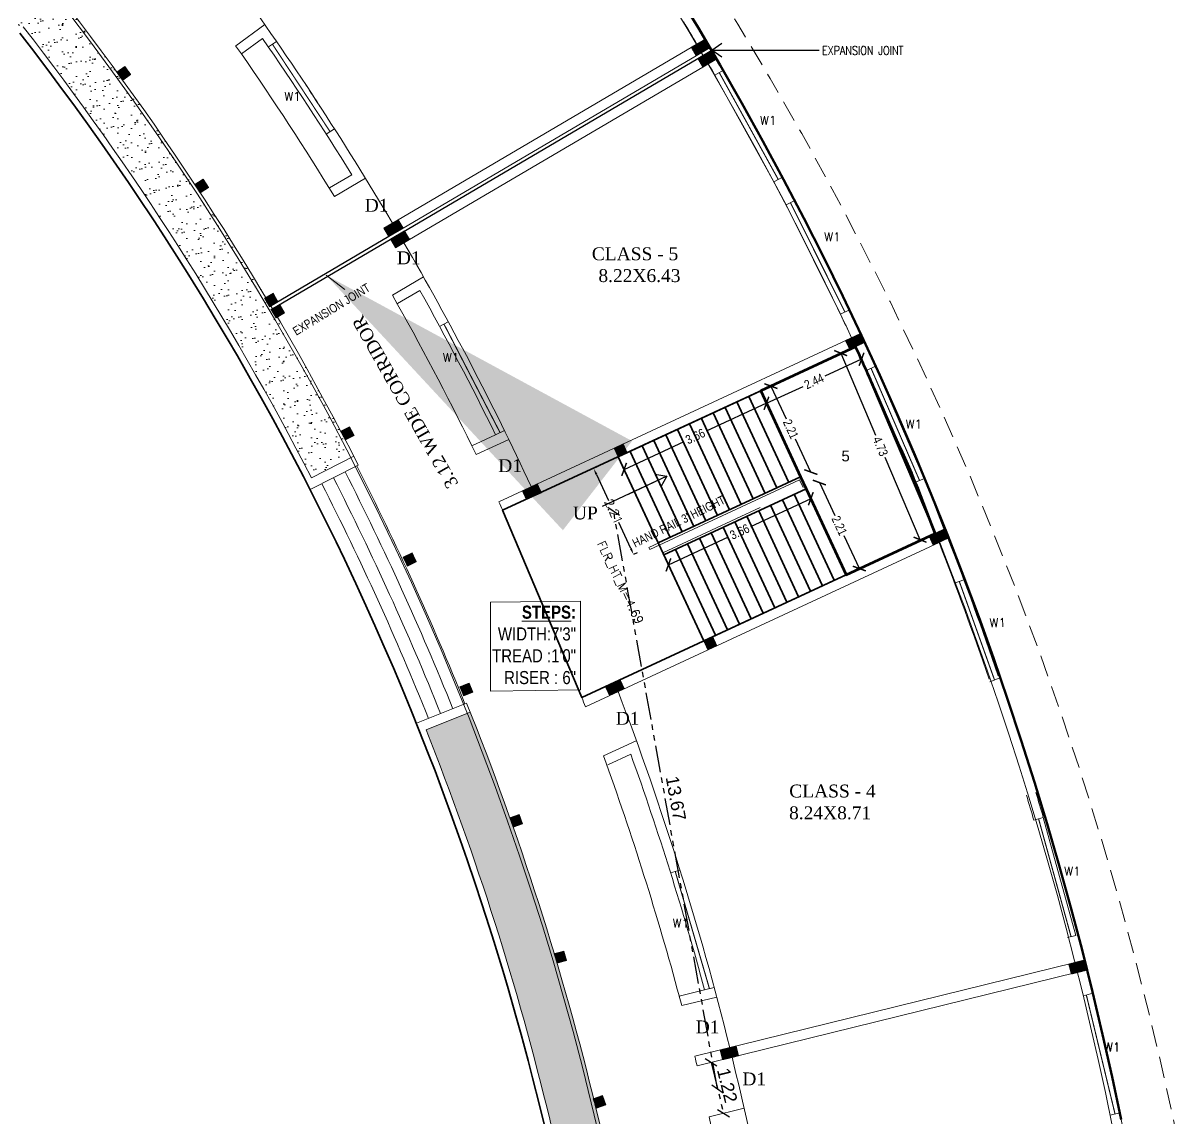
# Model space of a CAD drawing. Header units: metres. Extents: x 43 to 977, y 102 to 459.
# Drawn here: x 459.79 to 486.69, y 181.91 to 207.45 of the extents above; entities that cross this region are included whole.
import ezdxf

# ---------------------------------------------------------------- set-up
doc = ezdxf.new("R2010")
doc.units = ezdxf.units.M
doc.header["$MEASUREMENT"] = 0
doc.header["$PDMODE"] = 3
doc.linetypes.add('HIDDEN', pattern=[0.375, 0.25, -0.125])
doc.linetypes.add('PHANTOM2', pattern=[1.25, 0.625, -0.125, 0.125, -0.125, 0.125, -0.125])
doc.layers.get('0').update_dxf_attribs({"lineweight": 0})
doc.layers.get('Defpoints').update_dxf_attribs({"lineweight": 0})
for name, color, linetype, lineweight in [('BLK_1_FLR_0_ EXIT_WIDTH_ DOOR', 7, 'Continuous', 35), ('BLK_1_FLR_0_BLT_UP_AREA_DEDUCT_EXISTING', 4, 'Continuous', 35), ('BLK_1_FLR_0_EXIT_WIDTH_STAIR', 4, 'Continuous', 35), ('BLK_1_FLR_0_STAIR_5', 4, 'Continuous', 35), ('BLK_1_FLR_0_STAIR_5_FLIGHT_1', 4, 'Continuous', 35), ('BLK_1_FLR_0_STAIR_5_FLIGHT_2', 4, 'Continuous', 35), ('BLK_1_FLR_0_STAIR_5_LANDING_1', 4, 'Continuous', 35), ('Column', 1, 'Continuous', 0), ('DIST_EXIT', 7, 'Continuous', 35), ('FURN', 30, 'Continuous', 0), ('HAT', 1, 'Continuous', 0), ('hatch', 7, 'Continuous', 0), ('Layer 1', 7, 'Continuous', 0), ('Layer1', 1, 'Continuous', 0), ('main wall', 150, 'Continuous', 0), ('RTEXT', 4, 'Continuous', 0), ('Staircase', 140, 'Continuous', 0), ('TE', 9, 'Continuous', 0), ('TEXT', 130, 'Continuous', 0), ('WAL', 6, 'Continuous', 0), ('WALL', 7, 'Continuous', 0), ('WIN', 13, 'Continuous', 0)]:
    doc.layers.add(name, color=color, linetype=linetype, lineweight=lineweight)
doc.layers.add('BLK_1_FLR_0_BLT_UP_AREA_EXISTING', color=15, linetype='Continuous')
doc.styles.add('ARIAL', font='arial.ttf')
doc.styles.add('ARIAL NARROW', font='')
doc.styles.add('RTEXT', font='arial.ttf', dxfattribs={"width": 0.8, "height": 8})
doc.styles.get("Standard").update_dxf_attribs({"font": 'romans.shx'})
doc.styles.add('style2', font='romantic.ttf')
doc.styles.add('style4', font='swissek.ttf')
doc.styles.add('visa', font='swissc.ttf')
doc.styles.get('ARIAL NARROW').set_extended_font_data('Lydian BT')
doc.dimstyles.new('Copy of o3 400', dxfattribs={"dimscale": 0.23, "dimtxt": 0.9, "dimasz": 1, "dimexe": 5, "dimexo": 9, "dimgap": 0.23, "dimtad": 0, "dimlfac": 4, "dimzin": 3, "dimdsep": 46, "dimtxsty": 'visa', "dimblk": 'ARCHTICK', "dimcen": 0.09, "dimse1": 1, "dimse2": 1, "dimclrd": 7, "dimclre": 256, "dimclrt": 7, "dimadec": 0, "dimazin": 0, "dimtfac": 0.23, "dimtofl": 0, "dimtmove": 2, "dimatfit": 1, "dimldrblk": 'ARCHTICK', "dimfxl": 0, "dimtolj": 1, "dimtzin": 0, "dimarcsym": 0})
doc.dimstyles.new('Copy(2) of S-2', dxfattribs={"dimtxt": 10.5, "dimasz": 8, "dimexe": 2, "dimexo": 50, "dimgap": 5, "dimtad": 0, "dimtoh": 1, "dimdec": 1, "dimzin": 0, "dimdsep": 46, "dimlunit": 4, "dimtxsty": 'ARIAL NARROW', "dimcen": 0.09, "dimdle": 3, "dimse1": 1, "dimse2": 1, "dimclrd": 7, "dimclre": 13, "dimclrt": 7, "dimadec": 0, "dimazin": 0, "dimtfac": 1, "dimtdec": 1, "dimtofl": 0, "dimtmove": 0, "dimatfit": 3, "dimfxl": 0, "dimtolj": 1, "dimtzin": 0, "dimlwd": 13, "dimarcsym": 0})
doc.dimstyles.new('o3', dxfattribs={"dimscale": 0.23, "dimtxt": 0.9, "dimasz": 1, "dimexe": 5, "dimexo": 9, "dimgap": 0.23, "dimtad": 0, "dimzin": 3, "dimdsep": 46, "dimtxsty": 'visa', "dimblk": 'ARCHTICK', "dimcen": 0.09, "dimse1": 1, "dimse2": 1, "dimclrd": 7, "dimclre": 256, "dimclrt": 7, "dimadec": 0, "dimazin": 0, "dimtfac": 0.23, "dimtofl": 0, "dimtmove": 2, "dimatfit": 1, "dimldrblk": 'ARCHTICK', "dimfxl": 0, "dimtolj": 1, "dimtzin": 0, "dimarcsym": 0})
doc.dimstyles.new('OPEN SPACE', dxfattribs={"dimtxt": 0.3, "dimasz": 0.23, "dimexe": 0.1875, "dimexo": 0.0625, "dimgap": 0.09, "dimtad": 3, "dimzin": 0, "dimdsep": 46, "dimtxsty": 'ARIAL', "dimblk": 'OBLIQUE', "dimcen": 0.09, "dimse1": 1, "dimse2": 1, "dimclrd": 6, "dimclre": 6, "dimclrt": 7, "dimadec": 0, "dimazin": 0, "dimtfac": 0.5, "dimtix": 1, "dimtmove": 0, "dimatfit": 3, "dimfxl": 0, "dimtolj": 1, "dimtzin": 0, "dimarcsym": 0})
doc.dimstyles.new('STANDARD$0', dxfattribs={"dimtxt": 7, "dimasz": 3, "dimexe": 3, "dimexo": 1, "dimgap": 1.5, "dimtad": 1, "dimdec": 1, "dimzin": 1, "dimdsep": 46, "dimlunit": 4, "dimtxsty": 'Standard', "dimblk": 'OBLIQUE', "dimcen": 0.09375, "dimdle": 1, "dimclrd": 8, "dimclre": 8, "dimclrt": 7, "dimadec": 1, "dimazin": 0, "dimtfac": 1, "dimtdec": 1, "dimtix": 1, "dimtmove": 2, "dimatfit": 3, "dimldrblk": 'ARCHTICK', "dimfxl": 0, "dimfrac": 2, "dimtolj": 1, "dimtzin": 0, "dimarcsym": 0})
pattern_1 = [(90.4135904, (-4952.05924, 1805.29095), (-0.320005175, 0.225855224), [0, -0.308817549, 0, -0.345388048, 0, -0.33015034]), (60.41359, (-4952.05924, 1805.29095), (-0.24057161, 0.632589533), [0, -0.16659894, 0, -0.278342133, 0, -0.106663956]), (20.4135904, (-4952.20994, 1805.0916), (0.380611872, 0.505413953), [0, -0.10158472, 0, -0.365704992, 0, -0.477448184]), (10.41359, (-4952.20994, 1805.0916), (0.2260474, 0.59474261), [0, -0.05079236, 0, -0.23973994, 0, -0.274278744])]

# ---------------------------------------------------------------- blocks, each defined once
blk = doc.blocks.new('_ArchTick')
at = {"color": 0, "const_width": 0.15}
blk.add_lwpolyline([(-0.5, -0.5), (0.5, 0.5)], dxfattribs=at)
blk = doc.blocks.new('*D672')
at = {"layer": 'BLK_1_FLR_0_STAIR_5_LANDING_1', "color": 1, "lineweight": -2, "ltscale": 20}
for p, q in [((478.837, 199.756), (479.652, 197.842)), ((480.687, 195.408), (479.872, 197.323))]:
    blk.add_line(p, q, dxfattribs=at)
at = {"layer": 'Defpoints', "color": 0, "lineweight": 30, "ltscale": 20}
for p in [(479.186, 199.905), (480.687, 195.408), (481.037, 195.557)]:
    blk.add_point(p, dxfattribs=at)
at = {"layer": 'BLK_1_FLR_0_STAIR_5_LANDING_1', "color": 1, "lineweight": -2, "ltscale": 20, "xscale": 0.23, "yscale": 0.23, "zscale": 0.23}
for p, rotation in [((478.837, 199.756), 113.0580284263419), ((480.687, 195.408), 293.0580284263419)]:
    blk.add_blockref('_ArchTick', p, dxfattribs=dict(at, rotation=rotation))
at = {"layer": 'BLK_1_FLR_0_STAIR_5_LANDING_1', "color": 1, "lineweight": 35, "ltscale": 20, "insert": (479.762, 197.582), "char_height": 0.207, "attachment_point": 5, "rotation": 293.058, "style": 'visa'}
blk.add_mtext('\\A1;4.73', dxfattribs=at)
blk = doc.blocks.new('*D673')
at = {"layer": 'BLK_1_FLR_0_STAIR_5_FLIGHT_1', "color": 1, "lineweight": -2, "ltscale": 20}
for p, q in [((477.107, 198.587), (475.705, 197.936)), ((473.791, 197.046), (475.193, 197.698))]:
    blk.add_line(p, q, dxfattribs=at)
at = {"layer": 'Defpoints', "color": 0, "lineweight": 30, "ltscale": 20}
for p in [(476.973, 198.877), (473.656, 197.336), (473.791, 197.046)]:
    blk.add_point(p, dxfattribs=at)
at = {"layer": 'BLK_1_FLR_0_STAIR_5_FLIGHT_1', "color": 1, "lineweight": -2, "ltscale": 20, "xscale": 0.23, "yscale": 0.23, "zscale": 0.23}
for p, rotation in [((477.107, 198.587), 24.92307692305717), ((473.791, 197.046), 204.9230769230571)]:
    blk.add_blockref('_ArchTick', p, dxfattribs=dict(at, rotation=rotation))
at = {"layer": 'BLK_1_FLR_0_STAIR_5_FLIGHT_1', "color": 1, "lineweight": 35, "ltscale": 20, "insert": (475.449, 197.817), "char_height": 0.207, "attachment_point": 5, "rotation": 24.9231, "style": 'visa'}
blk.add_mtext('\\A1;3.66', dxfattribs=at)
blk = doc.blocks.new('*D674')
at = {"layer": 'BLK_1_FLR_0_STAIR_5_FLIGHT_2', "color": 2, "lineweight": -2, "ltscale": 20}
for p, q in [((478.341, 196.74), (478.697, 195.975)), ((479.272, 194.736), (478.917, 195.501))]:
    blk.add_line(p, q, dxfattribs=at)
at = {"layer": 'Defpoints', "color": 0, "lineweight": 30, "ltscale": 20}
for p in [(478.032, 196.597), (478.963, 194.593), (479.272, 194.736)]:
    blk.add_point(p, dxfattribs=at)
at = {"layer": 'BLK_1_FLR_0_STAIR_5_FLIGHT_2', "color": 2, "lineweight": -2, "ltscale": 20, "xscale": 0.23, "yscale": 0.23, "zscale": 0.23}
for p, rotation in [((478.341, 196.74), 114.9230769237555), ((479.272, 194.736), 294.9230769237556)]:
    blk.add_blockref('_ArchTick', p, dxfattribs=dict(at, rotation=rotation))
at = {"layer": 'BLK_1_FLR_0_STAIR_5_FLIGHT_2', "color": 2, "lineweight": 35, "ltscale": 20, "insert": (478.807, 195.738), "char_height": 0.207, "attachment_point": 5, "rotation": 294.9231, "style": 'visa'}
blk.add_mtext('\\A1;2.21', dxfattribs=at)
blk = doc.blocks.new('*D675')
at = {"layer": 'BLK_1_FLR_0_STAIR_5_FLIGHT_1', "color": 2, "lineweight": -2, "ltscale": 20}
for p, q in [((477.211, 198.987), (477.566, 198.223)), ((478.142, 196.984), (477.786, 197.749))]:
    blk.add_line(p, q, dxfattribs=at)
at = {"layer": 'Defpoints', "color": 0, "lineweight": 30, "ltscale": 20}
for p in [(476.973, 198.877), (477.211, 198.987), (477.904, 196.873)]:
    blk.add_point(p, dxfattribs=at)
at = {"layer": 'BLK_1_FLR_0_STAIR_5_FLIGHT_1', "color": 2, "lineweight": -2, "ltscale": 20, "xscale": 0.23, "yscale": 0.23, "zscale": 0.23}
for p, rotation in [((477.211, 198.987), 114.923076923799), ((478.142, 196.984), 294.923076923799)]:
    blk.add_blockref('_ArchTick', p, dxfattribs=dict(at, rotation=rotation))
at = {"layer": 'BLK_1_FLR_0_STAIR_5_FLIGHT_1', "color": 2, "lineweight": 35, "ltscale": 20, "insert": (477.676, 197.986), "char_height": 0.207, "attachment_point": 5, "rotation": 294.9231, "style": 'visa'}
blk.add_mtext('\\A1;2.21', dxfattribs=at)
blk = doc.blocks.new('*D676')
at = {"layer": 'BLK_1_FLR_0_STAIR_5_FLIGHT_2', "color": 1, "lineweight": -2, "ltscale": 20}
for p, q in [((478.141, 196.363), (476.738, 195.712)), ((474.824, 194.822), (476.227, 195.474))]:
    blk.add_line(p, q, dxfattribs=at)
at = {"layer": 'Defpoints', "color": 0, "lineweight": 30, "ltscale": 20}
for p in [(478.032, 196.597), (474.716, 195.056), (474.824, 194.822)]:
    blk.add_point(p, dxfattribs=at)
at = {"layer": 'BLK_1_FLR_0_STAIR_5_FLIGHT_2', "color": 1, "lineweight": -2, "ltscale": 20, "xscale": 0.23, "yscale": 0.23, "zscale": 0.23}
for p, rotation in [((478.141, 196.363), 24.92307692380097), ((474.824, 194.822), 204.9230769238009)]:
    blk.add_blockref('_ArchTick', p, dxfattribs=dict(at, rotation=rotation))
at = {"layer": 'BLK_1_FLR_0_STAIR_5_FLIGHT_2', "color": 1, "lineweight": 35, "ltscale": 20, "insert": (476.482, 195.593), "char_height": 0.207, "attachment_point": 5, "rotation": 24.9231, "style": 'visa'}
blk.add_mtext('\\A1;3.66', dxfattribs=at)
blk = doc.blocks.new('*D677')
at = {"layer": 'BLK_1_FLR_0_EXIT_WIDTH_STAIR', "color": 0, "lineweight": -2}
for p, q in [((473.162, 197.106), (473.081, 197.068)), ((473.145, 196.93), (473.427, 196.323)), ((473.948, 195.203), (473.666, 195.81)), ((474.093, 195.103), (474.012, 195.065))]:
    blk.add_line(p, q, dxfattribs=at)
at = {"layer": 'BLK_1_FLR_0_EXIT_WIDTH_STAIR', "color": 0, "lineweight": 30}
for points in [[(473.168, 196.941), (473.122, 196.919), (473.081, 197.068)], [(473.971, 195.214), (473.925, 195.192), (474.012, 195.065)]]:
    blk.add_solid(points, dxfattribs=at)
at = {"layer": 'Defpoints', "color": 0, "lineweight": 30}
for p in [(473.656, 197.336), (474.587, 195.332), (474.012, 195.065)]:
    blk.add_point(p, dxfattribs=at)
at = {"layer": 'BLK_1_FLR_0_EXIT_WIDTH_STAIR', "color": 0, "lineweight": 30, "insert": (473.547, 196.067), "char_height": 0.2032, "attachment_point": 5, "rotation": 294.9231}
blk.add_mtext('\\A1;2.21', dxfattribs=at)
blk = doc.blocks.new('_Oblique')
at = {"color": 0, "linetype": 'ByBlock', "lineweight": -2}
blk.add_line((-0.5, -0.5), (0.5, 0.5), dxfattribs=at)
blk = doc.blocks.new('*D694')
at = {"layer": 'BLK_1_FLR_0_ EXIT_WIDTH_ DOOR', "color": 2, "linetype": 'PHANTOM2', "lineweight": -2}
blk.add_line((475.816, 183.228), (476.108, 182.045), dxfattribs=at)
at = {"layer": 'Defpoints', "color": 0, "lineweight": 80}
for p in [(476.085, 183.294), (476.108, 182.045), (476.376, 182.111)]:
    blk.add_point(p, dxfattribs=at)
at = {"layer": 'BLK_1_FLR_0_ EXIT_WIDTH_ DOOR', "color": 2, "lineweight": -2, "xscale": 0.23, "yscale": 0.23, "zscale": 0.23}
for p, rotation in [((475.816, 183.228), 103.8461538460721), ((476.108, 182.045), 283.8461538460722)]:
    blk.add_blockref('_Oblique', p, dxfattribs=dict(at, rotation=rotation))
at = {"layer": 'BLK_1_FLR_0_ EXIT_WIDTH_ DOOR', "color": 2, "lineweight": 35, "insert": (476.195, 182.694), "char_height": 0.3, "attachment_point": 5, "rotation": 283.8462, "style": 'ARIAL'}
blk.add_mtext('\\A1;1.22', dxfattribs=at)
blk = doc.blocks.new('*D695')
at = {"layer": 'Defpoints', "color": 0, "lineweight": 80}
for p in [(473.547, 196.067), (473.547, 196.067), (475.968, 182.61)]:
    blk.add_point(p, dxfattribs=at)
at = {"layer": 'DIST_EXIT', "color": 7, "linetype": 'PHANTOM2', "lineweight": -2}
blk.add_line((475.968, 182.61), (473.547, 196.067), dxfattribs=at)
at = {"layer": 'DIST_EXIT', "color": 7, "lineweight": -2, "xscale": 0.23, "yscale": 0.23, "zscale": 0.23}
for p, rotation in [((473.547, 196.067), 100.20229532918), ((475.968, 182.61), 280.2022953291801)]:
    blk.add_blockref('_Oblique', p, dxfattribs=dict(at, rotation=rotation))
at = {"layer": 'DIST_EXIT', "color": 7, "lineweight": 35, "insert": (474.997, 189.382), "char_height": 0.3, "attachment_point": 5, "rotation": 280.2023, "style": 'ARIAL'}
blk.add_mtext('\\A1;13.67', dxfattribs=at)
blk = doc.blocks.new('*D838')
at = {"layer": 'BLK_1_FLR_0_STAIR_5_LANDING_1', "color": 2, "lineweight": -2, "ltscale": 20}
for p, q in [((479.323, 199.613), (478.469, 199.218)), ((477.107, 198.587), (477.96, 198.982))]:
    blk.add_line(p, q, dxfattribs=at)
at = {"layer": 'Defpoints', "color": 0, "lineweight": 30, "ltscale": 20}
for p in [(479.188, 199.903), (479.323, 199.613), (476.973, 198.877)]:
    blk.add_point(p, dxfattribs=at)
at = {"layer": 'BLK_1_FLR_0_STAIR_5_LANDING_1', "color": 2, "lineweight": -2, "ltscale": 20, "xscale": 0.23, "yscale": 0.23, "zscale": 0.23}
for p, rotation in [((479.323, 199.613), 24.8389705477526), ((477.107, 198.587), 204.8389705477526)]:
    blk.add_blockref('_ArchTick', p, dxfattribs=dict(at, rotation=rotation))
at = {"layer": 'BLK_1_FLR_0_STAIR_5_LANDING_1', "color": 2, "lineweight": 35, "ltscale": 20, "insert": (478.215, 199.1), "char_height": 0.207, "attachment_point": 5, "rotation": 24.839, "style": 'visa'}
blk.add_mtext('\\A1;2.44', dxfattribs=at)

msp = doc.modelspace()

# ---------------------------------------------------------------- hatches: boundary and pattern name
at = {"layer": 'hatch'}
h = msp.add_hatch(dxfattribs=at)
h.set_pattern_fill('ANSI31', color=256, scale=0.025396, angle=59.540049, style=0)
h.set_pattern_definition([(104.540048734, (-3767.9887622, -3637.304698), (-0.00307285014, -0.0007969850187), [])])
h.paths.add_polyline_path([(475.68232, 207.07447), (475.79818, 206.87745), (475.46982, 206.68433), (475.35395, 206.88135)])
h = msp.add_hatch(dxfattribs=at)
h.set_pattern_fill('ANSI31', color=256, scale=0.025396, angle=59.540049, style=0)
h.set_pattern_definition([(104.540048734, (-3768.1425264, -3637.56643), (-0.00307285014, -0.0007969850187), [])])
h.paths.add_polyline_path([(475.83608, 206.81274), (475.95195, 206.61572), (475.62358, 206.4226), (475.50771, 206.61962)])
h = msp.add_hatch(dxfattribs=at)
h.set_pattern_fill('ANSI31', color=256, scale=0.025396, angle=54.00026, style=0)
h.set_pattern_definition([(80.99973966, (5006.7277476, -3215.1271467), (0.0031354366037, -0.0004966189759), [])])
h.paths.add_polyline_path([(462.15929, 206.43666), (462.29364, 206.25175), (462.10872, 206.1174), (461.97438, 206.30231)])
h = msp.add_hatch(dxfattribs=at)
h.set_pattern_fill('ANSI31', color=256, scale=0.025396, angle=56.686989, style=0)
h.set_pattern_definition([(78.313011426, (4843.1686053, -3427.019845), (0.003108710956, -0.0006430468843), [])])
h.paths.add_polyline_path([(463.98177, 203.80981), (464.1073, 203.6188), (463.91629, 203.49327), (463.79076, 203.68428)])
h = msp.add_hatch(dxfattribs=at)
h.set_pattern_fill('ANSI31', color=256, scale=0.025396, angle=59.540049, style=0)
h.set_pattern_definition([(104.540048734, (-3760.8304612, -3641.5149003), (-0.00307285014, -0.0007969850187), [])])
h.paths.add_polyline_path([(468.52402, 202.86427), (468.63988, 202.66725), (468.31152, 202.47413), (468.19565, 202.67115)])
h = msp.add_hatch(dxfattribs=at)
h.set_pattern_fill('ANSI31', color=256, scale=0.025396, angle=59.540049, style=0)
h.set_pattern_definition([(104.540048734, (-3760.984301, -3641.776321), (-0.00307285014, -0.0007969850187), [])])
h.paths.add_polyline_path([(468.67786, 202.60284), (468.79372, 202.40582), (468.46536, 202.21271), (468.34949, 202.40973)])
h = msp.add_hatch(dxfattribs=at)
h.set_pattern_fill('ANSI31', color=256, scale=0.025396, angle=59.538529, style=0)
h.set_pattern_definition([(104.538529406, (-3758.1499794, -3643.040062), (-0.0030728712728, -0.0007969035348), [])])
h.paths.add_polyline_path([(465.61025, 201.15067), (465.72612, 200.95365), (465.5291, 200.83778), (465.41323, 201.0348)])
h = msp.add_hatch(dxfattribs=at)
h.set_pattern_fill('ANSI31', color=256, scale=0.025396, angle=59.538529, style=0)
h.set_pattern_definition([(104.538529406, (-3758.3052975, -3643.301697), (-0.0030728712728, -0.0007969035348), [])])
h.paths.add_polyline_path([(465.76557, 200.88903), (465.88144, 200.69202), (465.68442, 200.57614), (465.56855, 200.77316)])
h = msp.add_hatch(dxfattribs=at)
h.set_pattern_fill('ANSI31', color=256, scale=0.025396, angle=245.076923, style=0)
h.set_pattern_definition([(290.076923076, (4223.9596433, 4430.8421025), (0.0029816149933, 0.0010897546212), [])])
h.paths.add_polyline_path([(479.04869, 199.84165), (478.95237, 200.04893), (479.29784, 200.20946), (479.39415, 200.00217)])
h = msp.add_hatch(dxfattribs=at)
h.set_pattern_fill('ANSI31', color=256, scale=0.025396, angle=65.077304, style=0)
h.set_pattern_definition([(110.07730375, (-3381.083404, -4030.8165615), (-0.002981607753, -0.0010897744311), [])])
h.paths.add_polyline_path([(479.29797, 200.20916), (479.39429, 200.00188), (479.04882, 199.84135), (478.95251, 200.04863)])
h = msp.add_hatch(dxfattribs=at)
h.set_pattern_fill('ANSI31', color=256, scale=0.025396, angle=64.780439, style=0)
h.set_pattern_definition([(109.78043949, (-4952.059242, 1805.2909514), (-0.0029872141099, -0.001074311391), [])])
h.paths.add_polyline_path([(467.39268, 198.04033), (467.49894, 197.83797), (467.29657, 197.73171), (467.19032, 197.93408)])
h = msp.add_hatch(dxfattribs=at)
h.set_pattern_fill('ANSI31', color=256, scale=0.025396, angle=245.076923, style=0)
h.set_pattern_definition([(290.076923076, (4229.3522232, 4428.3363098), (0.0029816149933, 0.0010897546212), [])])
h.paths.add_polyline_path([(473.65611, 197.33585), (473.55979, 197.54313), (473.76707, 197.63945), (473.86339, 197.43217)])
h = msp.add_hatch(dxfattribs=at)
h.set_pattern_fill('ANSI31', color=256, scale=0.025396, angle=65.077304, style=0)
h.set_pattern_definition([(110.07730375, (-3373.552251, -4034.3163918), (-0.002981607753, -0.0010897744311), [])])
h.paths.add_polyline_path([(471.76682, 196.70933), (471.86314, 196.50205), (471.51767, 196.34152), (471.42135, 196.5488)])
h = msp.add_hatch(dxfattribs=at)
h.set_pattern_fill('ANSI31', color=256, scale=0.025396, angle=65.076923, style=0)
h.set_pattern_definition([(110.076923076, (-3383.0575674, -4035.3478113), (-0.0029816149933, -0.0010897546212), [])])
h.paths.add_polyline_path([(481.24403, 195.65265), (481.34035, 195.44537), (480.99488, 195.28484), (480.89856, 195.49212)])
h = msp.add_hatch(dxfattribs=at)
h.set_pattern_fill('ANSI31', color=256, scale=0.025396, angle=64.780439, style=0)
h.set_pattern_definition([(70.21956051, (4293.243302, -4016.1037877), (0.0029872141099, -0.001074311391), [])])
h.paths.add_polyline_path([(468.85172, 195.09917), (468.94911, 194.89239), (468.74233, 194.79501), (468.64494, 195.00178)])
h = msp.add_hatch(dxfattribs=at)
h.set_pattern_fill('ANSI31', color=256, scale=0.025396, angle=245.076923, style=0)
h.set_pattern_definition([(290.076923076, (4227.2653374, 4423.8452366), (0.0029816149933, 0.0010897546212), [])])
h.paths.add_polyline_path([(475.74299, 192.84478), (475.64667, 193.05206), (475.85395, 193.14838), (475.95027, 192.9411)])
h = msp.add_hatch(dxfattribs=at)
h.set_pattern_fill('ANSI31', color=256, scale=0.025396, angle=65.02797, style=0)
h.set_pattern_definition([(110.02796996, (-3379.1266925, -4035.603213), (-0.0029825449837, -0.0010872067526), [])])
h.paths.add_polyline_path([(473.6996, 192.14695), (473.7961, 191.93975), (473.45077, 191.77892), (473.35427, 191.98612)])
h = msp.add_hatch(dxfattribs=at)
h.set_pattern_fill('ANSI31', color=256, scale=0.025396, angle=67.81361, style=0)
h.set_pattern_definition([(67.18639011, (4066.3799134, -4215.598947), (0.002926183021, -0.0012308720609), [])])
h.paths.add_polyline_path([(470.178, 192.06859), (470.26432, 191.85695), (470.05267, 191.77064), (469.96636, 191.98228)])
h = msp.add_hatch(dxfattribs=at)
h.set_pattern_fill('ANSI31', color=256, scale=0.025396, angle=70.615645, style=0)
h.set_pattern_definition([(64.384355043, (3847.7779888, -4389.1944824), (0.002862512998, -0.001372447609), [])])
h.paths.add_polyline_path([(471.3456, 189.00447), (471.42147, 188.78887), (471.20586, 188.713), (471.13, 188.92861)])
h = msp.add_hatch(dxfattribs=at)
h.set_pattern_fill('ANSI31', color=256, scale=0.025396, angle=73.428792, style=0)
h.set_pattern_definition([(61.571207636, (3620.053931, -4552.5700167), (0.002791705087, -0.001511282836), [])])
h.paths.add_polyline_path([(472.38372, 185.82355), (472.44891, 185.60448), (472.22984, 185.53929), (472.16465, 185.75836)])
h = msp.add_hatch(dxfattribs=at)
h.set_pattern_fill('ANSI31', color=256, scale=0.025396, angle=76.153846, style=0)
h.set_pattern_definition([(58.846153846, (3403.206576, -4697.1123603), (0.002716696904, -0.0016423005312), [])])
h.paths.add_polyline_path([(484.15243, 185.51866), (484.20713, 185.29673), (484.57701, 185.3879), (484.52231, 185.60982)])
h = msp.add_hatch(dxfattribs=at)
h.set_pattern_fill('ANSI31', color=256, scale=0.025396, angle=76.153846, style=0)
h.set_pattern_definition([(58.846153846, (3403.210741, -4697.1177053), (0.002716696904, -0.0016423005312), [])])
h.paths.add_polyline_path([(484.1566, 185.51331), (484.2113, 185.29139), (484.58117, 185.38255), (484.52647, 185.60448)])
h = msp.add_hatch(dxfattribs=at)
h.set_pattern_fill('ANSI31', color=256, scale=0.025396, angle=76.153846, style=0)
h.set_pattern_definition([(58.846153846, (3395.0842338, -4699.115058), (0.002716696904, -0.0016423005312), [])])
h.paths.add_polyline_path([(476.39996, 183.60713), (476.45466, 183.3852), (476.08479, 183.29404), (476.03009, 183.51596)])
h = msp.add_hatch(dxfattribs=at)
h.set_pattern_fill('ANSI31', color=256, scale=0.025396, angle=76.153846, style=0)
h.set_pattern_definition([(58.846153846, (3395.0844743, -4699.115058), (0.002716696904, -0.0016423005312), [])])
h.paths.add_polyline_path([(476.03033, 183.51596), (476.08503, 183.29404), (476.4549, 183.3852), (476.4002, 183.60713)])
h = msp.add_hatch(dxfattribs=at)
h.set_pattern_fill('ANSI31', color=256, scale=0.025396, angle=71.213539, style=0)
h.set_pattern_definition([(63.78646071, (3801.762537, -4430.7283288), (0.002848035605, -0.0014022433083), [])])
h.paths.add_polyline_path([(473.28766, 182.45455), (473.36126, 182.23816), (473.14487, 182.16456), (473.07127, 182.38094)])
at = {"layer": 'WAL'}
h = msp.add_hatch(dxfattribs=at)
h.set_pattern_fill('AR-SAND', color=3, scale=0.203169, angle=52.91359, style=0)
h.set_pattern_definition(pattern_1)
h.paths.add_polyline_path([(460.32742, 208.46854), (458.81243, 208.46854), (457.70359, 207.3597), (459.78854, 207.3597, -0.04675437), (466.50566, 196.84781), (467.4934, 197.35172, 0.04877166)])
h.paths.add_polyline_path([(457.69585, 208.46854), (457.69585, 207.3597), (457.70359, 207.3597), (458.81243, 208.46854)])
h = msp.add_hatch(dxfattribs=at)
h.set_pattern_fill('AR-SAND', color=3, scale=0.203169, angle=52.91359, style=0)
h.set_pattern_definition(pattern_1)
h.paths.add_polyline_path([(473.61882, 172.51298), (474.72316, 172.61284, 0.07140147), (470.20606, 191.38795), (469.17715, 190.97457, -0.07137343)])

# ---------------------------------------------------------------- linework, layer by layer
at = {"layer": 'BLK_1_FLR_0_BLT_UP_AREA_DEDUCT_EXISTING', "color": 26, "lineweight": 35}
msp.add_lwpolyline([(471.92746, 181.78832), (471.81933, 182.23341), (471.65925, 182.86911), (471.55347, 183.27537), (471.39141, 183.87834), (471.27084, 184.31291), (471.08767, 184.95233), (470.97153, 185.34575), (470.75676, 186.05088), (470.6556, 186.37364), (470.47144, 186.94704), (470.32314, 187.3963), (470.13679, 187.9462), (469.97424, 188.41346), (469.75669, 189.02199), (469.60898, 189.42487), (469.38524, 190.02039), (469.22747, 190.43026), (469.01118, 190.97946), (468.82979, 191.42937), (468.61771, 191.9438), (468.41606, 192.42193), (468.17278, 192.98539), (467.98638, 193.4077), (467.73695, 193.96081), (467.54087, 194.38641), (467.27454, 194.95222), (467.07963, 195.35781), (466.80353, 195.92065), (466.60279, 196.32165), (466.31856, 196.87821), (466.11047, 197.27767), (465.83154, 197.80307), (465.60281, 198.22564), (465.33464, 198.71201), (465.07993, 199.16529), (464.77966, 199.68926), (464.54196, 200.0964), (464.2641, 200.56411), (463.98906, 201.01871), (463.6486, 201.57034), (463.42135, 201.93198), (463.08214, 202.46245), (462.839, 202.83599), (462.4473, 203.42654), (462.24215, 203.73049), (461.8948, 204.23704), (461.63095, 204.61525), (461.2895, 205.09656), (461.00557, 205.49004), (460.62391, 206.00961), (460.36617, 206.35463), (459.98113, 206.86154), (459.71291, 207.2088)], dxfattribs=at)
msp.add_lwpolyline([(479.18852, 199.90231), (480.40047, 197.16005), (481.0369, 195.55604), (472.80589, 191.73166), (470.96078, 196.09381)], close=True, dxfattribs=at)
at = {"layer": 'BLK_1_FLR_0_BLT_UP_AREA_EXISTING', "color": 26, "lineweight": 50}
msp.add_lwpolyline([(474.98963, 208.20843), (475.51516, 207.3397), (476.02982, 206.46449), (476.53354, 205.58293), (477.02624, 204.69516), (477.50784, 203.80133), (477.97826, 202.90156), (478.43744, 201.99601), (478.8853, 201.0848), (479.32177, 200.16808), (479.74679, 199.246), (480.16028, 198.31869), (480.56219, 197.3863), (480.95246, 196.44898), (481.33101, 195.50687), (481.6978, 194.56011), (482.05276, 193.60886), (482.39584, 192.65326), (482.72699, 191.69346), (483.04616, 190.72961), (483.35329, 189.76186), (483.64834, 188.79035), (483.93127, 187.81525), (484.20202, 186.83669), (484.46057, 185.85484), (484.70685, 184.86984), (484.94085, 183.88185), (485.16252, 182.89103), (485.37183, 181.89751)], dxfattribs=at)
at = {"layer": 'BLK_1_FLR_0_STAIR_5', "color": 1, "lineweight": 35, "ltscale": 20}
msp.add_lwpolyline([(479.18838, 199.9026), (480.40033, 197.16035), (481.03676, 195.55633), (475.64667, 193.05206), (473.65611, 197.33585)], close=True, dxfattribs=at)
at = {"layer": 'BLK_1_FLR_0_STAIR_5_FLIGHT_1', "color": 7, "lineweight": 35, "ltscale": 20}
for p, q in [((476.97259, 198.87694), (477.90366, 196.87323)), ((476.41984, 198.62009), (477.35092, 196.61638)), ((476.69622, 198.74851), (477.62729, 196.7448)), ((475.8671, 198.36324), (476.79817, 196.35953)), ((476.14347, 198.49167), (477.07454, 196.48796)), ((475.31435, 198.1064), (476.24542, 196.10269)), ((475.59072, 198.23482), (476.52179, 196.23111)), ((474.7616, 197.84955), (475.69267, 195.84584)), ((475.03797, 197.97797), (475.96905, 195.97426)), ((474.20885, 197.5927), (475.13993, 195.58899)), ((474.48523, 197.72112), (475.4163, 195.71741)), ((473.65611, 197.33585), (474.58718, 195.33214)), ((473.93248, 197.46428), (474.86355, 195.46057))]:
    msp.add_line(p, q, dxfattribs=at)
msp.add_lwpolyline([(473.65624, 197.33556), (476.97273, 198.87664), (477.90366, 196.87323), (474.58718, 195.33214)], close=True, dxfattribs=at)
at = {"layer": 'BLK_1_FLR_0_STAIR_5_FLIGHT_2', "color": 7, "lineweight": 35, "ltscale": 20}
for p, q in [((477.75585, 196.46813), (478.68692, 194.46443)), ((478.03209, 196.59685), (478.9633, 194.59285)), ((477.2031, 196.21129), (478.13417, 194.20758)), ((477.47948, 196.33971), (478.41055, 194.336)), ((476.65036, 195.95444), (477.58143, 193.95073)), ((476.92673, 196.08286), (477.8578, 194.07915)), ((476.09761, 195.69759), (477.02868, 193.69388)), ((476.37398, 195.82602), (477.30505, 193.82231)), ((475.54486, 195.44074), (476.47593, 193.43704)), ((475.82123, 195.56917), (476.75231, 193.56546)), ((474.99211, 195.1839), (475.92318, 193.18019)), ((475.26849, 195.31232), (476.19956, 193.30861)), ((474.71574, 195.05547), (475.64681, 193.05176))]:
    msp.add_line(p, q, dxfattribs=at)
msp.add_lwpolyline([(474.7156, 195.05577), (478.03209, 196.59685), (478.9633, 194.59285), (475.64667, 193.05206)], close=True, dxfattribs=at)
at = {"layer": 'BLK_1_FLR_0_STAIR_5_LANDING_1', "color": 7, "lineweight": 35, "ltscale": 20}
msp.add_lwpolyline([(476.9735, 198.87499), (479.18837, 199.9026), (481.03676, 195.55633), (478.9633, 194.59285)], close=True, dxfattribs=at)
at = {"layer": 'Column'}
for points in [[(475.79818, 206.87745), (475.68232, 207.07447), (475.35395, 206.88135), (475.46982, 206.68433)], [(475.95195, 206.61572), (475.83608, 206.81274), (475.50771, 206.61962), (475.62358, 206.4226)], [(462.29364, 206.25175), (462.15929, 206.43666), (461.97438, 206.30231), (462.10872, 206.1174)], [(464.1073, 203.6188), (463.98177, 203.80981), (463.79076, 203.68428), (463.91629, 203.49327)], [(468.63988, 202.66725), (468.52402, 202.86427), (468.19565, 202.67115), (468.31152, 202.47413)], [(468.79372, 202.40582), (468.67786, 202.60284), (468.34949, 202.40973), (468.46536, 202.21271)], [(465.72612, 200.95365), (465.61025, 201.15067), (465.41323, 201.0348), (465.5291, 200.83778)], [(465.88144, 200.69202), (465.76557, 200.88903), (465.56855, 200.77316), (465.68442, 200.57614)], [(478.95237, 200.04893), (479.04869, 199.84165), (479.39415, 200.00217), (479.29784, 200.20946)], [(479.39429, 200.00188), (479.29797, 200.20916), (478.95251, 200.04863), (479.04882, 199.84135)], [(467.49894, 197.83797), (467.39268, 198.04033), (467.19032, 197.93408), (467.29657, 197.73171)], [(473.55979, 197.54313), (473.65611, 197.33585), (473.86339, 197.43217), (473.76707, 197.63945)], [(471.86314, 196.50205), (471.76682, 196.70933), (471.42135, 196.5488), (471.51767, 196.34152)], [(481.34035, 195.44537), (481.24403, 195.65265), (480.89856, 195.49212), (480.99488, 195.28484)], [(468.94911, 194.89239), (468.85172, 195.09917), (468.64494, 195.00178), (468.74233, 194.79501)], [(475.64667, 193.05206), (475.74299, 192.84478), (475.95027, 192.9411), (475.85395, 193.14838)], [(473.7961, 191.93975), (473.6996, 192.14695), (473.35427, 191.98612), (473.45077, 191.77892)], [(470.26432, 191.85695), (470.178, 192.06859), (469.96636, 191.98228), (470.05267, 191.77064)], [(471.42147, 188.78887), (471.3456, 189.00447), (471.13, 188.92861), (471.20586, 188.713)], [(472.44891, 185.60448), (472.38372, 185.82355), (472.16465, 185.75836), (472.22984, 185.53929)], [(484.57701, 185.3879), (484.52231, 185.60982), (484.15243, 185.51866), (484.20713, 185.29673)], [(484.58117, 185.38255), (484.52647, 185.60448), (484.1566, 185.51331), (484.2113, 185.29139)], [(476.45466, 183.3852), (476.39996, 183.60713), (476.03009, 183.51596), (476.08479, 183.29404)], [(476.4549, 183.3852), (476.4002, 183.60713), (476.03033, 183.51596), (476.08503, 183.29404)], [(473.36126, 182.23816), (473.28766, 182.45455), (473.07127, 182.38094), (473.14487, 182.16456)]]:
    msp.add_lwpolyline(points, close=True, dxfattribs=at)
at = {"layer": 'FURN'}
for start, end in [(31.5374621, 34.7396047), (26.1834722, 29.3856148)]:
    msp.add_arc((406.52338, 166.26667), 71.00589, start, end, dxfattribs=at)
at = {"layer": 'Layer 1', "lineweight": 80, "ltscale": 20}
msp.add_lwpolyline([(479.64148, 198.88785, 0.00305755), (479.1857, 199.90495), (476.97273, 198.87664), (477.90366, 196.87323), (478.03209, 196.59685), (478.96316, 194.59314), (481.03664, 195.55664), (480.64074, 196.59237, 0.0126148), (480.14568, 197.72208)], format="xyb", close=True, dxfattribs=at)
at = {"layer": 'main wall', "linetype": 'HIDDEN', "lineweight": -3, "ltscale": 50}
for p, q in [((465.56864, 200.77264), (475.50833, 206.61858)), ((465.52772, 200.84207), (468.30924, 202.478))]:
    msp.add_line(p, q, dxfattribs=at)
at = {"layer": 'Staircase', "linetype": 'HIDDEN', "ltscale": 10}
for p, q in [((476.97259, 198.87694), (477.90366, 196.87323)), ((476.41984, 198.62009), (477.35092, 196.61638)), ((476.69622, 198.74851), (477.62729, 196.7448)), ((474.6942, 195.10183), (477.96462, 196.62151)), ((477.75571, 196.46843), (478.68678, 194.46472)), ((478.03209, 196.59685), (478.96316, 194.59314)), ((477.20297, 196.21158), (478.13404, 194.20787)), ((477.47934, 196.34001), (478.41041, 194.3363)), ((476.65022, 195.95474), (477.58129, 193.95103)), ((476.92659, 196.08316), (477.85766, 194.07945)), ((476.09747, 195.69789), (477.02854, 193.69418)), ((476.37384, 195.82631), (477.30492, 193.8226)), ((475.54472, 195.44104), (476.47579, 193.43733)), ((475.64667, 193.05206), (481.03664, 195.55664)), ((475.8211, 195.56946), (476.75217, 193.56575)), ((474.99198, 195.18419), (475.92305, 193.18048)), ((475.26835, 195.31262), (476.19942, 193.30891)), ((474.7156, 195.05577), (475.64667, 193.05206))]:
    msp.add_line(p, q, dxfattribs=at)
at = {"layer": 'Staircase'}
for p, q in [((475.8671, 198.36324), (476.79817, 196.35953)), ((476.14347, 198.49167), (477.07454, 196.48796)), ((475.31435, 198.1064), (476.24542, 196.10269)), ((475.59072, 198.23482), (476.52179, 196.23111)), ((474.7616, 197.84955), (475.69267, 195.84584)), ((475.03797, 197.97797), (475.96905, 195.97426)), ((474.20885, 197.5927), (475.13993, 195.58899)), ((474.48523, 197.72112), (475.4163, 195.71741)), ((467.49374, 197.35189), (466.50566, 196.84781)), ((473.65611, 197.33585), (474.58718, 195.33214)), ((473.93248, 197.46428), (474.86355, 195.46057)), ((467.59761, 197.14829), (466.47415, 196.57514)), ((474.36527, 195.22903), (477.90366, 196.87323)), ((477.879, 196.80576), (474.38862, 195.18387)), ((477.96462, 196.62151), (477.879, 196.80576)), ((478.03209, 196.59685), (477.90366, 196.87323)), ((474.38862, 195.18387), (474.36527, 195.22903)), ((474.6942, 195.10183), (474.7156, 195.05577)), ((470.12121, 191.60019), (468.95091, 191.13)), ((470.20642, 191.3881), (469.17715, 190.97457))]:
    msp.add_line(p, q, dxfattribs=at)
at = {"layer": 'Staircase', "linetype": 'HIDDEN', "ltscale": 10}
msp.add_lwpolyline([(474.7156, 195.05577), (478.03209, 196.59685)], dxfattribs=at)
at = {"layer": 'Staircase', "linetype": 'HIDDEN', "ltscale": 2}
msp.add_arc((406.35637, 164.77168), 82.04126, 11.6955772, 44.767443, dxfattribs=at)
at = {"layer": 'Staircase'}
for radius, start, end in [(67.95835, 27.0290136, 38.3920995), (66.69713, 27.0290136, 37.8701273), (66.84951, 27.2249144, 37.9340363), (67.6114, 21.8885167, 27.0290136), (67.91615, 21.8885167, 27.0290136), (67.00189, 21.8885167, 27.0290136), (67.30664, 21.8885167, 27.0290136), (66.69713, 21.8885167, 27.0290136), (67.95835, 5.166821, 21.8885167), (66.69713, 5.166821, 21.8885167), (66.84951, 5.3627218, 21.6926159)]:
    msp.add_arc((407.06191, 166.26519), radius, start, end, dxfattribs=at)
at = {"layer": 'WALL'}
for p, q in [((464.74192, 206.91686), (465.42006, 207.40956)), ((464.8725, 206.72921), (465.36572, 207.08756)), ((465.50278, 206.88927), (465.69384, 207.01483)), ((468.39269, 202.78714), (475.48529, 206.95859)), ((464.8725, 206.72921), (464.73815, 206.91412)), ((468.50856, 202.59012), (475.60117, 206.76157)), ((475.90742, 206.23458), (476.10718, 206.35207)), ((466.85135, 204.85814), (467.04238, 204.98368)), ((467.64426, 204.02635), (467.64824, 204.02868)), ((466.92571, 203.60374), (467.4472, 203.91045)), ((467.04159, 203.40672), (467.76411, 203.83167)), ((477.28177, 203.74771), (477.48467, 203.8542)), ((477.56554, 203.20829), (477.28177, 203.74771)), ((477.56554, 203.20829), (477.76792, 203.31451)), ((468.19567, 202.67126), (468.19567, 202.67126)), ((468.39345, 201.10819), (469.11597, 201.53314)), ((469.22787, 201.33379), (469.23184, 201.33612)), ((468.50932, 200.91118), (469.03081, 201.21789)), ((478.83095, 200.66425), (479.04113, 200.76191)), ((469.49261, 200.37886), (469.69501, 200.48509)), ((470.86856, 196.29223), (479.09069, 200.11284)), ((470.96488, 196.08495), (479.18701, 199.90556)), ((479.44096, 199.35147), (479.65114, 199.44913)), ((470.24306, 197.59781), (470.79594, 197.85471)), ((470.79594, 197.85471), (471.00611, 197.95238)), ((470.24306, 197.59781), (470.3436, 197.39249)), ((470.3436, 197.39249), (471.10376, 197.74572)), ((473.65611, 197.33585), (473.55979, 197.54313)), ((480.58105, 196.74852), (480.79212, 196.83446)), ((480.58105, 196.74852), (481.11845, 195.34262)), ((481.32708, 195.43956), (480.79212, 196.83446)), ((472.80589, 191.73166), (481.04499, 195.56016)), ((472.88772, 191.51765), (481.12846, 195.34691)), ((481.70987, 194.47613), (481.49268, 194.39464)), ((482.52967, 192.17972), (482.31436, 192.09894)), ((473.31275, 190.37096), (474.07574, 190.7255)), ((473.40907, 190.16368), (473.94538, 190.41288)), ((483.33895, 188.87081), (483.55852, 188.93633)), ((483.33895, 188.87081), (483.55852, 188.93633)), ((483.33895, 188.87081), (483.55852, 188.93633)), ((474.79702, 188.63328), (474.80137, 188.63481)), ((474.87337, 187.64529), (475.09241, 187.71065)), ((484.12196, 186.13845), (484.31759, 186.18667)), ((484.12196, 186.13845), (484.31759, 186.18667)), ((484.12196, 186.13845), (484.31759, 186.18667)), ((475.43853, 183.37043), (484.30038, 185.55512)), ((475.49323, 183.14851), (484.35508, 185.3332)), ((475.07551, 184.77186), (475.66745, 184.91776)), ((475.66745, 184.91776), (475.89247, 184.97322)), ((475.07551, 184.77186), (475.13474, 184.55105)), ((475.13474, 184.55105), (475.9486, 184.75165)), ((484.49298, 184.78014), (484.71093, 184.84313)), ((475.77266, 181.96194), (476.58652, 182.16254)), ((475.82283, 181.7389), (475.77266, 181.96194)), ((476.63675, 181.93951), (476.64122, 181.94061)), ((485.11395, 182.00044), (485.33897, 182.05591))]:
    msp.add_line(p, q, dxfattribs=at)
at = {"layer": 'WALL', "ltscale": 20}
msp.add_line((468.79372, 202.40582), (475.62363, 206.42252), dxfattribs=at)
at = {"layer": 'WALL', "color": 5, "ltscale": 2}
msp.add_lwpolyline([(472.77689, 191.9075), (472.77689, 193.97488), (470.68165, 193.94936), (470.68165, 191.88198)], close=True, dxfattribs=at)
at = {"layer": 'WALL'}
for centre, radius, start, end in [((405.40681, 165.5448), 81.61843, 8.7061241, 44.2723869), ((405.40681, 165.5448), 81.38987, 8.7061241, 44.1094247), ((407.06191, 166.26519), 67.88216, 351.8367746, 38.3594216), ((406.52338, 166.26667), 71.84397, 30.5526794, 35.9085996), ((406.52338, 166.26667), 80.07233, 30.5433136, 30.9794545), ((406.52338, 166.26667), 80.3009, 30.5402182, 30.9779803), ((406.52338, 166.26667), 71.6154, 31.711205, 34.7503335), ((406.52338, 166.26667), 80.07233, 29.9436224, 30.3261076), ((406.52338, 166.26667), 80.3009, 29.9450967, 30.3264885), ((399.43841, 161.64901), 80.3009, 33.0950976, 33.5299911), ((406.52338, 166.26667), 80.3009, 27.4748609, 27.9097544), ((406.52338, 166.26667), 71.84397, 25.0142178, 30.1284185), ((406.52338, 166.26667), 71.6154, 26.1727435, 29.2118719), ((406.52338, 166.26667), 80.3009, 24.4066351, 25.4395187), ((406.52338, 166.26667), 80.07233, 25.0048521, 25.4409929), ((406.52338, 166.26667), 80.07233, 24.4051609, 24.8413018), ((406.52338, 166.26667), 71.00589, 24.8308603, 25.0152936), ((406.52338, 166.26667), 80.07233, 18.8666994, 21.2952907), ((406.52338, 166.26667), 80.3009, 18.8681736, 21.3056305), ((406.52338, 166.26667), 71.84397, 13.9373264, 20.8791411), ((408.48218, 161.6486), 71.84397, 24.8806296, 24.8808891), ((406.52338, 166.26667), 71.00589, 20.8313302, 21.0162137), ((408.48218, 161.6486), 71.6154, 24.8803379, 24.8805982), ((406.52338, 166.26667), 71.00589, 15.0958204, 19.844516), ((406.52338, 166.26667), 71.6154, 15.0958204, 19.7042528), ((406.52338, 166.26667), 80.07233, 16.3973172, 16.8334521), ((406.52338, 166.26667), 80.07233, 16.3973172, 16.8334521), ((406.52338, 166.26667), 80.3009, 16.3979379, 16.8328314), ((406.52338, 166.26667), 80.3009, 16.3979379, 16.8328314), ((406.52314, 166.26667), 71.00589, 13.7539372, 13.9383705), ((406.52338, 166.26667), 71.00589, 13.7539372, 13.9383705), ((406.52314, 166.26667), 71.84397, 8.3988055, 13.7547075)]:
    msp.add_arc(centre, radius, start, end, dxfattribs=at)
at = {"layer": 'WIN', "color": 7}
for p, q in [((475.90742, 206.23458), (477.28177, 203.74771)), ((477.48467, 203.8542), (476.10718, 206.35207)), ((477.56554, 203.20829), (478.83095, 200.66425)), ((479.04113, 200.76191), (477.76792, 203.31451)), ((479.64825, 199.44779), (480.78111, 196.82998)), ((480.56889, 196.74357), (479.44096, 199.35147)), ((483.55852, 188.93633), (484.31759, 186.18667)), ((483.55852, 188.93633), (484.31759, 186.18667)), ((483.55852, 188.93633), (484.31759, 186.18667))]:
    msp.add_line(p, q, dxfattribs=at)
at = {"layer": 'WIN', "const_width": 0.0254}
for points in [[(465.59831, 206.95205), (466.94009, 204.91645)], [(477.38322, 203.80096), (476.0073, 206.29333)], [(477.66673, 203.2614), (478.93604, 200.71308)], [(469.59381, 200.43198), (470.90102, 197.90355)], [(479.54605, 199.4003), (480.675, 196.78677)], [(482.42201, 192.13933), (481.60127, 194.43538)], [(484.20508, 186.15894), (483.44873, 188.90357)], [(484.20508, 186.15894), (483.44873, 188.90357)], [(484.20508, 186.15894), (483.44873, 188.90357)], [(475.77996, 184.94549), (474.98289, 187.67797)], [(485.23063, 182.02283), (484.56108, 184.79982)]]:
    msp.add_lwpolyline(points, dxfattribs=at)

# ---------------------------------------------------------------- texts
at = {"lineweight": 80, "ltscale": 20, "insert": (478.85487, 197.48337), "char_height": 0.25, "attachment_point": 1, "style": 'style4'}
msp.add_mtext_dynamic_manual_height_columns('5', width=0.852409, gutter_width=50, heights=[0], dxfattribs=at)
at = {"layer": 'BLK_1_FLR_0_STAIR_5', "color": 1, "lineweight": 35, "ltscale": 20, "insert": (473.79421, 194.45626), "char_height": 0.2, "width": 2.4, "attachment_point": 2, "rotation": 295.945287}
msp.add_mtext('FLR_HT_M=4.69', dxfattribs=at)
at = {"layer": 'Layer1', "color": 1, "insert": (472.67022, 193.87246), "char_height": 0.3047542, "width": 2.6412027, "attachment_point": 3}
msp.add_mtext('{\\fSwis721 Cn BT|b1|i0|c0|p34;\\LSTEPS\\l:\\P\\fSwis721 Cn BT|b0|i0|c0|p34;WIDTH:7\'3"\\PTREAD :1\'0"\\PRISER : 6"}', dxfattribs=at)
at = {"layer": 'RTEXT', "style": 'RTEXT', "width": 0.8}
for s, rotation, p in [('EXPANSION JOINT', 31.395915, (466.15171, 200.15812)), ("HAND RAIL 3' HEIGHT", 26.275416, (474.04798, 195.21946))]:
    msp.add_text(s, height=0.2031694, rotation=rotation, dxfattribs=at).set_placement(p)
at = {"layer": 'TEXT', "lineweight": -3, "width": 0.8}
msp.add_text('EXPANSION JOINT', height=0.2031694, dxfattribs=at).set_placement((478.40234, 206.70623))
at = {"layer": 'TEXT', "color": 4, "style": 'style2'}
for s, p in [('D1', (467.74614, 203.05085)), ('D1', (468.49651, 201.82622)), ('CLASS - 5', (473.03872, 201.92028)), ('8.22X6.43', (473.19184, 201.41236)), ('D1', (470.85824, 196.98418)), ('UP', (472.5982, 195.88122)), ('D1', (473.59654, 191.09698)), ('CLASS - 4', (477.63918, 189.40233)), ('8.24X8.71', (477.63431, 188.89441)), ('D1', (475.45973, 183.90515)), ('D1', (476.54502, 182.6941))]:
    msp.add_text(s, height=0.3, dxfattribs=at).set_placement(p)
at = {"layer": 'TEXT', "color": 4, "insert": (469.67719, 196.5653), "char_height": 0.3, "width": 13.116707, "attachment_point": 1, "rotation": 119.587173, "style": 'style2'}
msp.add_mtext('3.12 WIDE CORRIDOR', dxfattribs=at)
at = {"layer": 'WALL'}
for p in [(465.87452, 205.63666), (476.95555, 205.07796), (478.45273, 202.36446), (469.56812, 199.55493), (480.35193, 198.00125), (484.04545, 187.58294), (484.04545, 187.58294), (484.04545, 187.58294), (474.92185, 186.36949), (484.96861, 183.4857), (484.97277, 183.48036)]:
    msp.add_text('W1', height=0.203169, dxfattribs=at).set_placement(p)
msp.add_text('W1', height=0.203169, rotation=1.952679, dxfattribs=at).set_placement((482.30933, 193.36782))

# ---------------------------------------------------------------- dimensions: what is measured, and where the dimension line sits
at = {"layer": 'BLK_1_FLR_0_ EXIT_WIDTH_ DOOR', "color": 2, "lineweight": 35}
dim = msp.add_aligned_dim(p1=(476.08472, 183.29432), p2=(476.37644, 182.11076), distance=-0.27678, dimstyle='OPEN SPACE', override={"dimpost": '\\X', "dimclrd": 2, "dimclrt": 2, "dimfxl": 0, "dimarcsym": 2}, dxfattribs=at)
dim.commit()
dim.dimension.update_dxf_attribs({"geometry": '*D694', "text_midpoint": (476.19546, 182.69388)})
at = {"layer": 'BLK_1_FLR_0_EXIT_WIDTH_STAIR', "color": 1, "lineweight": 30}
dim = msp.add_aligned_dim(p1=(473.65624, 197.33556), p2=(474.58718, 195.33214), distance=-0.63426, dimstyle='STANDARD$0', override={"dimscale": 0.001, "dimtxt": 203.2, "dimasz": 152.5, "dimexe": 0, "dimexo": 0, "dimgap": 2.286, "dimtad": 0, "dimtoh": 1, "dimdec": 2, "dimzin": 0, "dimlunit": 2, "dimpost": '', "dimcen": 2.286, "dimdle": 0, "dimclrd": 0, "dimclre": 0, "dimclrt": 0, "dimadec": 0, "dimtdec": 2, "dimtix": 0, "dimtofl": 0, "dimtmove": 0, "dimfxl": 89.5, "dimfxlon": 1, "dimfrac": 0}, dxfattribs=at)
dim.commit()
dim.dimension.update_dxf_attribs({"geometry": '*D677', "text_midpoint": (473.54652, 196.06657)})
at = {"layer": 'BLK_1_FLR_0_STAIR_5_FLIGHT_1', "color": 1, "lineweight": 35, "ltscale": 20}
dim = msp.add_aligned_dim(p1=(476.97273, 198.87664), p2=(473.65624, 197.33556), distance=0.31901, dimstyle='o3', override={"dimpost": '\\X', "dimsd2": 0, "dimclrd": 1, "dimclrt": 1, "dimfxl": 4, "dimfxlon": 1}, dxfattribs=at)
dim.commit()
dim.dimension.update_dxf_attribs({"geometry": '*D673', "text_midpoint": (475.44892, 197.81679)})
at = {"layer": 'BLK_1_FLR_0_STAIR_5_FLIGHT_1', "color": 2, "lineweight": 35, "ltscale": 20}
dim = msp.add_aligned_dim(p1=(477.90366, 196.87323), p2=(476.97273, 198.87664), distance=-0.26255, dimstyle='o3', override={"dimpost": '\\X', "dimclrd": 2, "dimclrt": 2, "dimfxl": 4, "dimfxlon": 1}, dxfattribs=at)
dim.commit()
dim.dimension.update_dxf_attribs({"geometry": '*D675', "text_midpoint": (477.67629, 197.98557)})
at = {"layer": 'BLK_1_FLR_0_STAIR_5_FLIGHT_2', "color": 2, "lineweight": 35, "ltscale": 20}
dim = msp.add_aligned_dim(p1=(478.03209, 196.59685), p2=(478.9633, 194.59285), distance=0.34071, dimstyle='o3', override={"dimpost": '\\X', "dimclrd": 2, "dimclrt": 2, "dimfxl": 4, "dimfxlon": 1}, dxfattribs=at)
dim.commit()
dim.dimension.update_dxf_attribs({"geometry": '*D674', "text_midpoint": (478.80668, 195.73843)})
at = {"layer": 'BLK_1_FLR_0_STAIR_5_FLIGHT_2', "color": 1, "lineweight": 35, "ltscale": 20}
dim = msp.add_aligned_dim(p1=(478.03209, 196.59685), p2=(474.7156, 195.05577), distance=0.25741, dimstyle='o3', override={"dimpost": '\\X', "dimclrd": 1, "dimclrt": 1, "dimfxl": 4, "dimfxlon": 1}, dxfattribs=at)
dim.commit()
dim.dimension.update_dxf_attribs({"geometry": '*D676', "text_midpoint": (476.48232, 195.59287)})
at = {"layer": 'BLK_1_FLR_0_STAIR_5_LANDING_1', "color": 2, "lineweight": 35, "ltscale": 20}
dim = msp.add_aligned_dim(p1=(476.97259, 198.87694), p2=(479.18838, 199.9026), distance=-0.31934, dimstyle='o3', override={"dimpost": '\\X', "dimclrd": 2, "dimclrt": 2}, dxfattribs=at)
dim.commit()
dim.dimension.update_dxf_attribs({"geometry": '*D838', "text_midpoint": (478.21463, 199.09997)})
at = {"layer": 'BLK_1_FLR_0_STAIR_5_LANDING_1', "color": 1, "lineweight": 35, "ltscale": 20}
dim = msp.add_aligned_dim(p1=(479.1857, 199.90495), p2=(481.03664, 195.55664), distance=-0.37949, dimstyle='o3', override={"dimpost": '\\X', "dimclrd": 1, "dimclrt": 1, "dimfxl": 4, "dimfxlon": 1}, dxfattribs=at)
dim.commit()
dim.dimension.update_dxf_attribs({"geometry": '*D672', "text_midpoint": (479.762, 197.58217)})
at = {"layer": 'DIST_EXIT', "color": 7, "lineweight": 35}
dim = msp.add_aligned_dim(p1=(475.96823, 182.61039), p2=(473.54652, 196.06657), distance=0, dimstyle='OPEN SPACE', override={"dimpost": '\\X', "dimclrd": 7, "dimfxl": 0, "dimarcsym": 2}, dxfattribs=at)
dim.commit()
dim.dimension.update_dxf_attribs({"geometry": '*D695', "text_midpoint": (474.9968, 189.38157)})

# ---------------------------------------------------------------- leaders
at = {"layer": 'HAT', "color": 5, "linetype": 'Continuous', "lineweight": -3}
msp.add_leader([(466.84987, 201.57127), (467.28234, 201.23578)], dimstyle='Copy(2) of S-2', override={"dimgap": 5, "dimtad": 0}, dxfattribs=at)
at = {"layer": 'TE', "color": 22, "ltscale": 20}
for points, override in [([(475.83608, 206.81274), (478.33935, 206.81274)], {"dimtxt": 1, "dimldrblk": 'Open90'}), ([(474.78795, 196.8889), (473.2814, 196.18037)], {"dimtxt": 1, "dimgap": 0.23, "dimtad": 0, "dimldrblk": 'Open90'})]:
    msp.add_leader(points, dimstyle='Copy of o3 400', override=override, dxfattribs=at)

doc.saveas('drawing.dxf')
